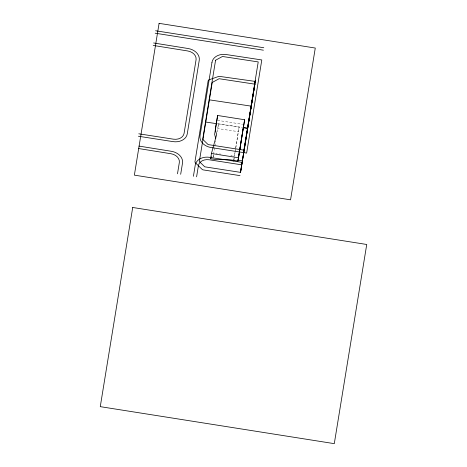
<?xml version="1.0" encoding="UTF-8"?>
<svg xmlns="http://www.w3.org/2000/svg" width="467" height="467" viewBox="0 0 467 467"><rect width="100%" height="100%" fill="white"/><g stroke="black" fill="none" stroke-linecap="round" stroke-linejoin="round"><path stroke-width="0.35" stroke-dasharray="2.33 1.75" d="M213.127 157.11L213.542 154.396M218.503 123.837L217.78 128.594L238.38 131.653L239.098 126.896L218.503 123.837L217.085 132.867M233.868 159.638L234.072 158.278M235.187 151.226L234.381 156.241L233.237 156.06M235.304 150.514L235.648 148.366M235.765 147.648L239.098 126.896M233.891 159.568L235.047 152.394M235.321 150.672L235.461 149.814M235.736 148.086L238.38 131.653M213.028 157.793L213.489 154.945M213.606 154.233L215.719 140.929M217.313 123.778L242.56 127.579M216.046 153.392L217.196 153.567M219.437 153.917L220.862 154.139M230.826 155.686L232.251 155.908M217.564 120.346L242.519 124.292"/><path stroke-width="0.7" d="M210.67 158.751L211.44 153.497L216.641 134.549L215.34 129.54L217.628 115.483L244.626 119.75L237.954 161.045L228.958 159.621L215.917 159.58L210.67 158.751L211.236 156.667M237.954 161.045L244.626 119.75M217.628 115.483L214.622 134.298L215.76 138.681M233.663 160.998L233.868 159.638M254.854 84.159L255.367 80.762L240.517 172.364L204.744 166.818L199.339 161.541L212.216 82.472L219.087 78.719L254.854 84.159L240.517 172.364L254.854 84.159L247.609 128.337M177.495 173.8L179.322 162.58A9.667 7.425 8.6 0 0 170.998 153.742L138.606 148.541M180.676 174.302L182.504 163.082A12.889 9.906 8.6 0 0 171.407 151.302L139.014 146.095M193.414 176.316L195.241 165.096A12.889 9.906 8.6 0 1 209.52 157.326L241.941 162.37M196.595 176.818L198.422 165.598A9.667 7.425 8.6 0 1 209.134 159.772L241.556 164.816M255.502 81.451L219.665 76.407A2.148 1.652 8.6 0 0 218.439 76.518L209.228 79.769A2.148 1.652 8.6 0 0 208.113 80.954L194.984 161.57A2.148 1.652 8.6 0 0 195.475 162.878L202.024 169.276A2.148 1.652 8.6 0 0 203.396 169.93L240.003 175.627M209.134 99.804L251.036 106.12M205.772 122.045L216.595 123.673M244.002 127.795L246.885 128.227M138.798 133.796L173.374 139.172A9.667 7.425 8.6 0 0 184.086 133.346L196.082 59.671A9.667 7.425 8.6 0 0 187.74 50.967L153.194 45.422M138.413 136.241L172.983 141.618A12.889 9.906 8.6 0 0 187.267 133.848L199.246 60.307A12.889 9.906 8.6 0 0 188.148 48.527L153.602 42.976M242.355 160.823L238.1 160.158L243.272 127.544L247.65 128.232M155.587 30.758L263.785 47.739M155.196 33.204L263.394 50.185M211.44 153.497L238.433 157.764M159.089 23.35L134.368 175.137L290.556 199.829L315.278 48.043L159.089 23.35M132.71 207.482L100.265 406.652L334.29 443.65L366.735 244.48L132.71 207.482M211.977 62.321L200.016 135.769A12.889 9.906 8.6 0 0 211.195 147.566L246.634 153.077L261.8 59.957L226.203 54.546A12.889 9.906 8.6 0 0 211.977 62.321M215.579 60.231L202.707 139.3L208.107 144.577L243.879 150.141L258.216 61.918L222.45 56.478L215.579 60.231"/></g></svg>
